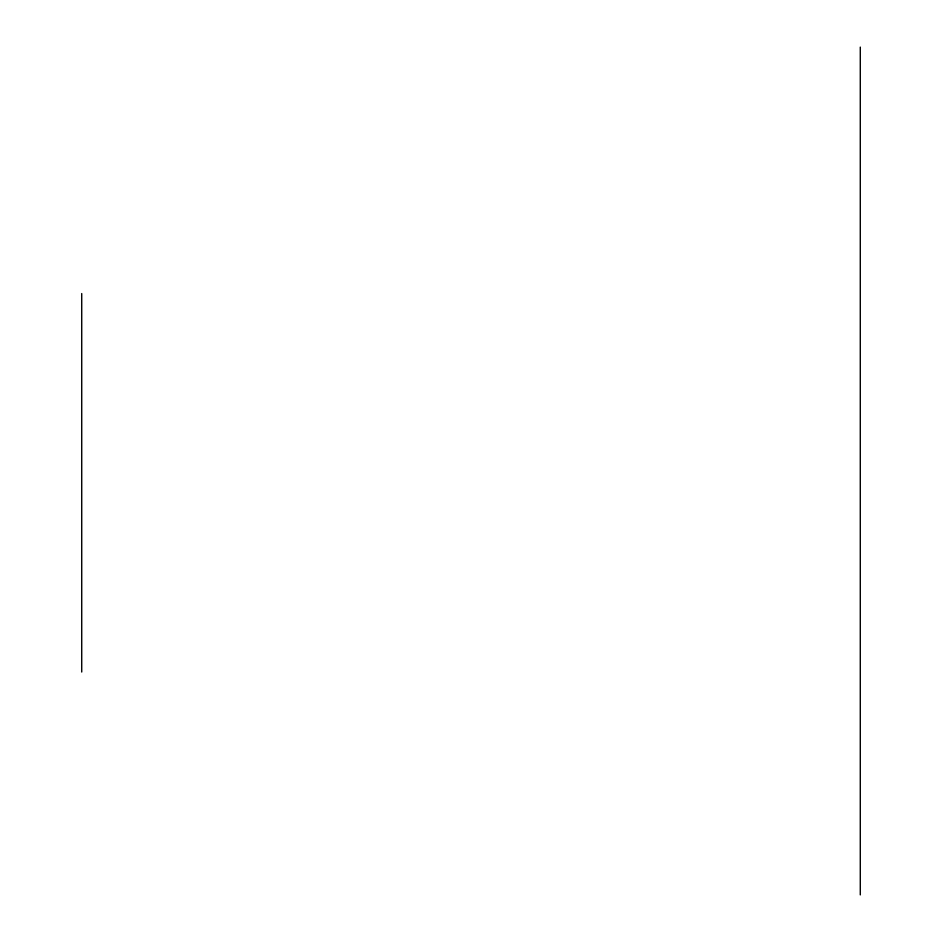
<?xml version="1.0" encoding="UTF-8"?>
<svg xmlns="http://www.w3.org/2000/svg" width="942" height="942" viewBox="0 0 942 942"><rect width="100%" height="100%" fill="white"/><g stroke="black" fill="none" stroke-linecap="round" stroke-linejoin="round"><path stroke-width="1.41" d="M860.282 47.1L860.282 894.9M81.719 293.551L81.719 672.023"/></g></svg>
